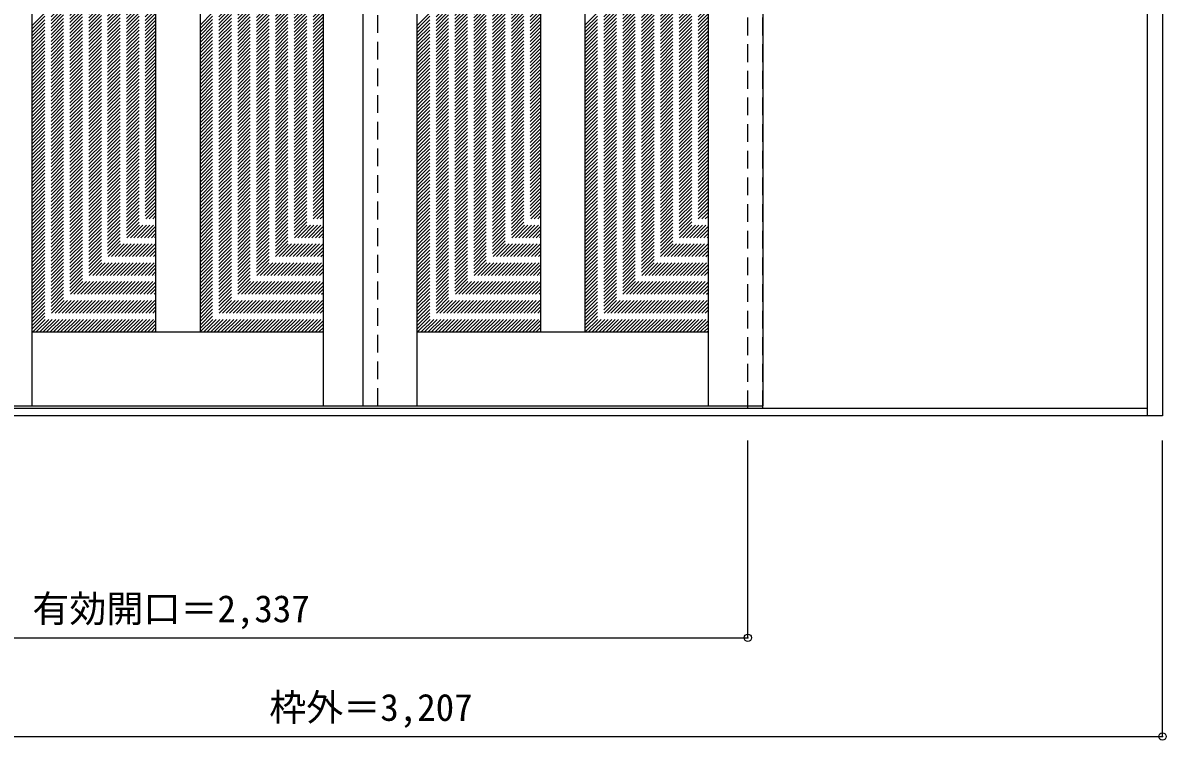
# Model space of a CAD drawing. Units: millimetres, scale not verified. Extents: x -1733 to 2026, y -1756 to 1156.
# Drawn here: x -290 to 2026, y -1756 to -302 of the extents above; entities that cross this region are included whole.
import ezdxf
from ezdxf.enums import TextEntityAlignment as Align

# ---------------------------------------------------------------- set-up
doc = ezdxf.new("R2010")
doc.units = ezdxf.units.MM
doc.header["$LTSCALE"] = 30
doc.header["$PDMODE"] = 32
doc.header["$PDSIZE"] = 15
doc.linetypes.add('DASHED1', pattern=[1.8, 1.2, -0.6])
doc.layers.add('0-0', color=4, linetype='DASHED1')
doc.layers.add('0-1_寸法', color=7, linetype='Continuous')
doc.styles.add('ＭＳ ゴシック', font='')
doc.styles.get('ＭＳ ゴシック').set_extended_font_data('MS Gothic')

msp = doc.modelspace()

# ---------------------------------------------------------------- linework, layer by layer
at = {"layer": '0-0', "color": 3, "linetype": 'Continuous'}
for p, q in [((1988.8, -1098.55), (1988.8, 1148.45)), ((2018.8, 1148.45), (2018.8, -1098.55)), ((-271.2, -1078.55), (-271.2, 1104.45)), ((318.8, -1078.55), (318.8, 1104.45)), ((398.8, 1104.45), (398.8, -1078.55)), ((508.8, -1078.55), (508.8, 1104.45)), ((1098.8, -1078.55), (1098.8, 1104.45)), ((1208.8, 1104.45), (1208.8, -1078.55)), ((-21.2, 969.45), (-21.2, -928.55)), ((68.8, 969.45), (68.8, -928.55)), ((758.8, 969.45), (758.8, -928.55)), ((848.8, 969.45), (848.8, -928.55)), ((-271.2, -928.55), (318.8, -928.55)), ((508.8, -928.55), (1098.8, -928.55)), ((-1158.2, -1078.55), (1208.8, -1078.55)), ((1988.8, -1083.55), (-1158.2, -1083.55)), ((2018.8, -1098.55), (-1188.2, -1098.55))]:
    msp.add_line(p, q, dxfattribs=at)
at = {"layer": '0-0'}
for p, q in [((1178.8, -1083.55), (1178.8, 1112.45)), ((1208.8, -1083.55), (1208.8, 1112.45)), ((428.8, -1078.55), (428.8, 1104.45)), ((-271.2, -307.22), (-21.2, -57.22)), ((-271.2, -314.3), (-21.2, -64.3)), ((68.8, -306.64), (318.8, -56.64)), ((68.8, -313.71), (318.8, -63.71)), ((508.8, -307.22), (758.8, -57.22)), ((508.8, -314.3), (758.8, -64.3)), ((848.8, -306.64), (1098.8, -56.64)), ((848.8, -313.71), (1098.8, -63.71)), ((-271.2, -321.37), (-21.2, -71.37)), ((-271.2, -328.44), (-21.2, -78.44)), ((-271.2, -335.51), (-21.2, -85.51)), ((-271.2, -342.58), (-21.2, -92.58)), ((68.8, -320.78), (318.8, -70.78)), ((68.8, -327.85), (318.8, -77.85)), ((68.8, -334.92), (318.8, -84.92)), ((68.8, -341.99), (318.8, -91.99)), ((508.8, -321.37), (758.8, -71.37)), ((508.8, -328.44), (758.8, -78.44)), ((508.8, -335.51), (758.8, -85.51)), ((508.8, -342.58), (758.8, -92.58)), ((848.8, -320.78), (1098.8, -70.78)), ((848.8, -327.85), (1098.8, -77.85)), ((848.8, -334.92), (1098.8, -84.92)), ((848.8, -341.99), (1098.8, -91.99)), ((-271.2, -349.65), (-21.2, -99.65)), ((-271.2, -356.72), (-21.2, -106.72)), ((-271.2, -363.79), (-21.2, -113.79)), ((68.8, -349.06), (318.8, -99.06)), ((68.8, -356.13), (318.8, -106.13)), ((68.8, -363.2), (318.8, -113.2)), ((508.8, -349.65), (758.8, -99.65)), ((508.8, -356.72), (758.8, -106.72)), ((508.8, -363.79), (758.8, -113.79)), ((848.8, -349.06), (1098.8, -99.06)), ((848.8, -356.13), (1098.8, -106.13)), ((848.8, -363.2), (1098.8, -113.2)), ((-271.2, -370.86), (-21.2, -120.86)), ((-271.2, -377.94), (-21.2, -127.94)), ((-271.2, -385.01), (-21.2, -135.01)), ((68.8, -370.28), (318.8, -120.28)), ((68.8, -377.35), (318.8, -127.35)), ((68.8, -384.42), (318.8, -134.42)), ((508.8, -370.86), (758.8, -120.86)), ((508.8, -377.94), (758.8, -127.94)), ((508.8, -385.01), (758.8, -135.01)), ((848.8, -370.28), (1098.8, -120.28)), ((848.8, -377.35), (1098.8, -127.35)), ((848.8, -384.42), (1098.8, -134.42)), ((-271.2, -392.08), (-21.2, -142.08)), ((-271.2, -399.15), (-21.2, -149.15)), ((-271.2, -406.22), (-21.2, -156.22)), ((68.8, -391.49), (318.8, -141.49)), ((68.8, -398.56), (318.8, -148.56)), ((68.8, -405.63), (318.8, -155.63)), ((508.8, -392.08), (758.8, -142.08)), ((508.8, -399.15), (758.8, -149.15)), ((508.8, -406.22), (758.8, -156.22)), ((848.8, -391.49), (1098.8, -141.49)), ((848.8, -398.56), (1098.8, -148.56)), ((848.8, -405.63), (1098.8, -155.63)), ((-271.2, -413.29), (-21.2, -163.29)), ((-271.2, -420.36), (-21.2, -170.36)), ((-271.2, -427.43), (-21.2, -177.43)), ((-271.2, -434.5), (-21.2, -184.5)), ((68.8, -412.7), (318.8, -162.7)), ((68.8, -419.77), (318.8, -169.77)), ((68.8, -426.84), (318.8, -176.84)), ((68.8, -433.91), (318.8, -183.91)), ((508.8, -413.29), (758.8, -163.29)), ((508.8, -420.36), (758.8, -170.36)), ((508.8, -427.43), (758.8, -177.43)), ((508.8, -434.5), (758.8, -184.5)), ((848.8, -412.7), (1098.8, -162.7)), ((848.8, -419.77), (1098.8, -169.77)), ((848.8, -426.84), (1098.8, -176.84)), ((848.8, -433.91), (1098.8, -183.91)), ((-271.2, -441.57), (-21.2, -191.57)), ((-271.2, -448.65), (-21.2, -198.65)), ((-271.2, -455.72), (-21.2, -205.72)), ((68.8, -440.99), (318.8, -190.99)), ((68.8, -448.06), (318.8, -198.06)), ((68.8, -455.13), (318.8, -205.13)), ((508.8, -441.57), (758.8, -191.57)), ((508.8, -448.65), (758.8, -198.65)), ((508.8, -455.72), (758.8, -205.72)), ((848.8, -440.99), (1098.8, -190.99)), ((848.8, -448.06), (1098.8, -198.06)), ((848.8, -455.13), (1098.8, -205.13)), ((-271.2, -462.79), (-21.2, -212.79)), ((-271.2, -469.86), (-21.2, -219.86)), ((-271.2, -476.93), (-21.2, -226.93)), ((68.8, -462.2), (318.8, -212.2)), ((68.8, -469.27), (318.8, -219.27)), ((68.8, -476.34), (318.8, -226.34)), ((508.8, -462.79), (758.8, -212.79)), ((508.8, -469.86), (758.8, -219.86)), ((508.8, -476.93), (758.8, -226.93)), ((848.8, -462.2), (1098.8, -212.2)), ((848.8, -469.27), (1098.8, -219.27)), ((848.8, -476.34), (1098.8, -226.34)), ((-271.2, -484), (-21.2, -234)), ((-271.2, -491.07), (-21.2, -241.07)), ((-271.2, -498.14), (-21.2, -248.14)), ((68.8, -483.41), (318.8, -233.41)), ((68.8, -490.48), (318.8, -240.48)), ((68.8, -497.55), (318.8, -247.55)), ((68.8, -504.63), (318.8, -254.63)), ((508.8, -484), (758.8, -234)), ((508.8, -491.07), (758.8, -241.07)), ((508.8, -498.14), (758.8, -248.14)), ((848.8, -483.41), (1098.8, -233.41)), ((848.8, -490.48), (1098.8, -240.48)), ((848.8, -497.55), (1098.8, -247.55)), ((848.8, -504.63), (1098.8, -254.63)), ((-271.2, -505.21), (-21.2, -255.21)), ((-271.2, -512.29), (-21.2, -262.29)), ((-271.2, -519.36), (-21.2, -269.36)), ((-271.2, -526.43), (-21.2, -276.43)), ((68.8, -511.7), (318.8, -261.7)), ((68.8, -518.77), (318.8, -268.77)), ((68.8, -525.84), (318.8, -275.84)), ((508.8, -505.21), (758.8, -255.21)), ((508.8, -512.29), (758.8, -262.29)), ((508.8, -519.36), (758.8, -269.36)), ((508.8, -526.43), (758.8, -276.43)), ((848.8, -511.7), (1098.8, -261.7)), ((848.8, -518.77), (1098.8, -268.77)), ((848.8, -525.84), (1098.8, -275.84)), ((-271.2, -533.5), (-21.2, -283.5)), ((-271.2, -540.57), (-21.2, -290.57)), ((-271.2, -547.64), (-21.2, -297.64)), ((68.8, -532.91), (318.8, -282.91)), ((68.8, -539.98), (318.8, -289.98)), ((68.8, -547.05), (318.8, -297.05)), ((508.8, -533.5), (758.8, -283.5)), ((508.8, -540.57), (758.8, -290.57)), ((508.8, -547.64), (758.8, -297.64)), ((848.8, -532.91), (1098.8, -282.91)), ((848.8, -539.98), (1098.8, -289.98)), ((848.8, -547.05), (1098.8, -297.05)), ((-271.2, -554.71), (-21.2, -304.71)), ((-271.2, -561.78), (-21.2, -311.78)), ((-271.2, -568.85), (-21.2, -318.85)), ((68.8, -554.12), (318.8, -304.12)), ((68.8, -561.19), (318.8, -311.19)), ((68.8, -568.27), (318.8, -318.27)), ((508.8, -554.71), (758.8, -304.71)), ((508.8, -561.78), (758.8, -311.78)), ((508.8, -568.85), (758.8, -318.85)), ((848.8, -554.12), (1098.8, -304.12)), ((848.8, -561.19), (1098.8, -311.19)), ((848.8, -568.27), (1098.8, -318.27)), ((-271.2, -575.93), (-21.2, -325.93)), ((-271.2, -583), (-21.2, -333)), ((-271.2, -590.07), (-21.2, -340.07)), ((-271.2, -597.14), (-21.2, -347.14)), ((68.8, -575.34), (318.8, -325.34)), ((68.8, -582.41), (318.8, -332.41)), ((68.8, -589.48), (318.8, -339.48)), ((68.8, -596.55), (318.8, -346.55)), ((508.8, -575.93), (758.8, -325.93)), ((508.8, -583), (758.8, -333)), ((508.8, -590.07), (758.8, -340.07)), ((508.8, -597.14), (758.8, -347.14)), ((848.8, -575.34), (1098.8, -325.34)), ((848.8, -582.41), (1098.8, -332.41)), ((848.8, -589.48), (1098.8, -339.48)), ((848.8, -596.55), (1098.8, -346.55)), ((-271.2, -604.21), (-21.2, -354.21)), ((-271.2, -611.28), (-21.2, -361.28)), ((-271.2, -618.35), (-21.2, -368.35)), ((68.8, -603.62), (318.8, -353.62)), ((68.8, -610.69), (318.8, -360.69)), ((68.8, -617.76), (318.8, -367.76)), ((508.8, -604.21), (758.8, -354.21)), ((508.8, -611.28), (758.8, -361.28)), ((508.8, -618.35), (758.8, -368.35)), ((848.8, -603.62), (1098.8, -353.62)), ((848.8, -610.69), (1098.8, -360.69)), ((848.8, -617.76), (1098.8, -367.76)), ((-271.2, -625.42), (-21.2, -375.42)), ((-271.2, -632.49), (-21.2, -382.49)), ((-271.2, -639.56), (-21.2, -389.56)), ((68.8, -624.83), (318.8, -374.83)), ((68.8, -631.9), (318.8, -381.9)), ((68.8, -638.98), (318.8, -388.98)), ((508.8, -625.42), (758.8, -375.42)), ((508.8, -632.49), (758.8, -382.49)), ((508.8, -639.56), (758.8, -389.56)), ((848.8, -624.83), (1098.8, -374.83)), ((848.8, -631.9), (1098.8, -381.9)), ((848.8, -638.98), (1098.8, -388.98)), ((-271.2, -646.64), (-21.2, -396.64)), ((-271.2, -653.71), (-21.2, -403.71)), ((-271.2, -660.78), (-21.2, -410.78)), ((68.8, -646.05), (318.8, -396.05)), ((68.8, -653.12), (318.8, -403.12)), ((68.8, -660.19), (318.8, -410.19)), ((508.8, -646.64), (758.8, -396.64)), ((508.8, -653.71), (758.8, -403.71)), ((508.8, -660.78), (758.8, -410.78)), ((848.8, -646.05), (1098.8, -396.05)), ((848.8, -653.12), (1098.8, -403.12)), ((848.8, -660.19), (1098.8, -410.19)), ((-271.2, -667.85), (-21.2, -417.85)), ((-271.2, -674.92), (-21.2, -424.92)), ((-271.2, -681.99), (-21.2, -431.99)), ((-271.2, -689.06), (-21.2, -439.06)), ((68.8, -667.26), (318.8, -417.26)), ((68.8, -674.33), (318.8, -424.33)), ((68.8, -681.4), (318.8, -431.4)), ((68.8, -688.47), (318.8, -438.47)), ((508.8, -667.85), (758.8, -417.85)), ((508.8, -674.92), (758.8, -424.92)), ((508.8, -681.99), (758.8, -431.99)), ((508.8, -689.06), (758.8, -439.06)), ((848.8, -667.26), (1098.8, -417.26)), ((848.8, -674.33), (1098.8, -424.33)), ((848.8, -681.4), (1098.8, -431.4)), ((848.8, -688.47), (1098.8, -438.47)), ((-271.2, -696.13), (-21.2, -446.13)), ((-271.2, -703.2), (-21.2, -453.2)), ((-271.2, -710.28), (-21.2, -460.28)), ((68.8, -695.54), (318.8, -445.54)), ((68.8, -702.62), (318.8, -452.62)), ((68.8, -709.69), (318.8, -459.69)), ((508.8, -696.13), (758.8, -446.13)), ((508.8, -703.2), (758.8, -453.2)), ((508.8, -710.28), (758.8, -460.28)), ((848.8, -695.54), (1098.8, -445.54)), ((848.8, -702.62), (1098.8, -452.62)), ((848.8, -709.69), (1098.8, -459.69)), ((-271.2, -717.35), (-21.2, -467.35)), ((-271.2, -724.42), (-21.2, -474.42)), ((-271.2, -731.49), (-21.2, -481.49)), ((68.8, -716.76), (318.8, -466.76)), ((68.8, -723.83), (318.8, -473.83)), ((68.8, -730.9), (318.8, -480.9)), ((508.8, -717.35), (758.8, -467.35)), ((508.8, -724.42), (758.8, -474.42)), ((508.8, -731.49), (758.8, -481.49)), ((848.8, -716.76), (1098.8, -466.76)), ((848.8, -723.83), (1098.8, -473.83)), ((848.8, -730.9), (1098.8, -480.9)), ((-271.2, -738.56), (-21.2, -488.56)), ((-271.2, -745.63), (-21.2, -495.63)), ((-271.2, -752.7), (-21.2, -502.7)), ((68.8, -737.97), (318.8, -487.97)), ((68.8, -745.04), (318.8, -495.04)), ((68.8, -752.11), (318.8, -502.11)), ((68.8, -759.18), (318.8, -509.18)), ((508.8, -738.56), (758.8, -488.56)), ((508.8, -745.63), (758.8, -495.63)), ((508.8, -752.7), (758.8, -502.7)), ((848.8, -737.97), (1098.8, -487.97)), ((848.8, -745.04), (1098.8, -495.04)), ((848.8, -752.11), (1098.8, -502.11)), ((848.8, -759.18), (1098.8, -509.18)), ((-271.2, -759.77), (-21.2, -509.77)), ((-271.2, -766.84), (-21.2, -516.84)), ((-271.2, -773.91), (-21.2, -523.91)), ((-271.2, -780.99), (-21.2, -530.99)), ((68.8, -766.26), (318.8, -516.26)), ((68.8, -773.33), (318.8, -523.33)), ((68.8, -780.4), (318.8, -530.4)), ((508.8, -759.77), (758.8, -509.77)), ((508.8, -766.84), (758.8, -516.84)), ((508.8, -773.91), (758.8, -523.91)), ((508.8, -780.99), (758.8, -530.99)), ((848.8, -766.26), (1098.8, -516.26)), ((848.8, -773.33), (1098.8, -523.33)), ((848.8, -780.4), (1098.8, -530.4)), ((-271.2, -788.06), (-21.2, -538.06)), ((-271.2, -795.13), (-21.2, -545.13)), ((-271.2, -802.2), (-21.2, -552.2)), ((68.8, -787.47), (318.8, -537.47)), ((68.8, -794.54), (318.8, -544.54)), ((68.8, -801.61), (318.8, -551.61)), ((508.8, -788.06), (758.8, -538.06)), ((508.8, -795.13), (758.8, -545.13)), ((508.8, -802.2), (758.8, -552.2)), ((848.8, -787.47), (1098.8, -537.47)), ((848.8, -794.54), (1098.8, -544.54)), ((848.8, -801.61), (1098.8, -551.61)), ((-271.2, -809.27), (-21.2, -559.27)), ((-271.2, -816.34), (-21.2, -566.34)), ((-271.2, -823.41), (-21.2, -573.41)), ((68.8, -808.68), (318.8, -558.68)), ((68.8, -815.75), (318.8, -565.75)), ((68.8, -822.82), (318.8, -572.82)), ((508.8, -809.27), (758.8, -559.27)), ((508.8, -816.34), (758.8, -566.34)), ((508.8, -823.41), (758.8, -573.41)), ((848.8, -808.68), (1098.8, -558.68)), ((848.8, -815.75), (1098.8, -565.75)), ((848.8, -822.82), (1098.8, -572.82)), ((-271.2, -830.48), (-21.2, -580.48)), ((-271.2, -837.55), (-21.2, -587.55)), ((-271.2, -844.63), (-21.2, -594.63)), ((-271.2, -851.7), (-21.2, -601.7)), ((68.8, -829.89), (318.8, -579.89)), ((68.8, -836.97), (318.8, -586.97)), ((68.8, -844.04), (318.8, -594.04)), ((68.8, -851.11), (318.8, -601.11)), ((508.8, -830.48), (758.8, -580.48)), ((508.8, -837.55), (758.8, -587.55)), ((508.8, -844.63), (758.8, -594.63)), ((508.8, -851.7), (758.8, -601.7)), ((848.8, -829.89), (1098.8, -579.89)), ((848.8, -836.97), (1098.8, -586.97)), ((848.8, -844.04), (1098.8, -594.04)), ((848.8, -851.11), (1098.8, -601.11)), ((-271.2, -858.77), (-21.2, -608.77)), ((-271.2, -865.84), (-21.2, -615.84)), ((-271.2, -872.91), (-21.2, -622.91)), ((68.8, -858.18), (318.8, -608.18)), ((68.8, -865.25), (318.8, -615.25)), ((68.8, -872.32), (318.8, -622.32)), ((508.8, -858.77), (758.8, -608.77)), ((508.8, -865.84), (758.8, -615.84)), ((508.8, -872.91), (758.8, -622.91)), ((848.8, -858.18), (1098.8, -608.18)), ((848.8, -865.25), (1098.8, -615.25)), ((848.8, -872.32), (1098.8, -622.32)), ((-271.2, -879.98), (-21.2, -629.98)), ((-271.2, -887.05), (-21.2, -637.05)), ((-271.2, -894.12), (-21.2, -644.12)), ((68.8, -879.39), (318.8, -629.39)), ((68.8, -886.46), (318.8, -636.46)), ((68.8, -893.53), (318.8, -643.53)), ((508.8, -879.98), (758.8, -629.98)), ((508.8, -887.05), (758.8, -637.05)), ((508.8, -894.12), (758.8, -644.12)), ((848.8, -879.39), (1098.8, -629.39)), ((848.8, -886.46), (1098.8, -636.46)), ((848.8, -893.53), (1098.8, -643.53)), ((-271.2, -901.19), (-21.2, -651.19)), ((-271.2, -908.27), (-21.2, -658.27)), ((-271.2, -915.34), (-21.2, -665.34)), ((68.8, -900.61), (318.8, -650.61)), ((68.8, -907.68), (318.8, -657.68)), ((68.8, -914.75), (318.8, -664.75)), ((508.8, -901.19), (758.8, -651.19)), ((508.8, -908.27), (758.8, -658.27)), ((508.8, -915.34), (758.8, -665.34)), ((848.8, -900.61), (1098.8, -650.61)), ((848.8, -907.68), (1098.8, -657.68)), ((848.8, -914.75), (1098.8, -664.75)), ((-271.2, -922.41), (-21.2, -672.41)), ((-270.27, -928.55), (-21.2, -679.48)), ((-263.2, -928.55), (-21.2, -686.55)), ((-256.13, -928.55), (-21.2, -693.62)), ((68.8, -921.82), (318.8, -671.82)), ((69.14, -928.55), (318.8, -678.89)), ((76.21, -928.55), (318.8, -685.96)), ((83.28, -928.55), (318.8, -693.03)), ((508.8, -922.41), (758.8, -672.41)), ((509.73, -928.55), (758.8, -679.48)), ((516.8, -928.55), (758.8, -686.55)), ((523.87, -928.55), (758.8, -693.62)), ((848.8, -921.82), (1098.8, -671.82)), ((849.14, -928.55), (1098.8, -678.89)), ((856.21, -928.55), (1098.8, -685.96)), ((863.28, -928.55), (1098.8, -693.03)), ((-249.06, -928.55), (-21.2, -700.69)), ((-241.99, -928.55), (-21.2, -707.76)), ((-234.92, -928.55), (-21.2, -714.83)), ((90.35, -928.55), (318.8, -700.1)), ((97.42, -928.55), (318.8, -707.17)), ((104.49, -928.55), (318.8, -714.24)), ((530.94, -928.55), (758.8, -700.69)), ((538.01, -928.55), (758.8, -707.76)), ((545.08, -928.55), (758.8, -714.83)), ((870.35, -928.55), (1098.8, -700.1)), ((877.42, -928.55), (1098.8, -707.17)), ((884.49, -928.55), (1098.8, -714.24)), ((-227.85, -928.55), (-21.2, -721.9)), ((-220.78, -928.55), (-21.2, -728.98)), ((-213.71, -928.55), (-21.2, -736.05)), ((111.56, -928.55), (318.8, -721.32)), ((118.63, -928.55), (318.8, -728.39)), ((125.71, -928.55), (318.8, -735.46)), ((552.15, -928.55), (758.8, -721.9)), ((559.22, -928.55), (758.8, -728.98)), ((566.29, -928.55), (758.8, -736.05)), ((891.56, -928.55), (1098.8, -721.32)), ((898.63, -928.55), (1098.8, -728.39)), ((905.71, -928.55), (1098.8, -735.46)), ((-206.63, -928.55), (-21.2, -743.12)), ((-199.56, -928.55), (-21.2, -750.19)), ((-192.49, -928.55), (-21.2, -757.26)), ((-185.42, -928.55), (-21.2, -764.33)), ((132.78, -928.55), (318.8, -742.53)), ((139.85, -928.55), (318.8, -749.6)), ((146.92, -928.55), (318.8, -756.67)), ((153.99, -928.55), (318.8, -763.74)), ((573.37, -928.55), (758.8, -743.12)), ((580.44, -928.55), (758.8, -750.19)), ((587.51, -928.55), (758.8, -757.26)), ((594.58, -928.55), (758.8, -764.33)), ((912.78, -928.55), (1098.8, -742.53)), ((919.85, -928.55), (1098.8, -749.6)), ((926.92, -928.55), (1098.8, -756.67)), ((933.99, -928.55), (1098.8, -763.74)), ((-178.35, -928.55), (-21.2, -771.4)), ((-171.28, -928.55), (-21.2, -778.47)), ((-164.21, -928.55), (-21.2, -785.54)), ((161.06, -928.55), (318.8, -770.81)), ((168.13, -928.55), (318.8, -777.88)), ((175.2, -928.55), (318.8, -784.96)), ((601.65, -928.55), (758.8, -771.4)), ((608.72, -928.55), (758.8, -778.47)), ((615.79, -928.55), (758.8, -785.54)), ((941.06, -928.55), (1098.8, -770.81)), ((948.13, -928.55), (1098.8, -777.88)), ((955.2, -928.55), (1098.8, -784.96)), ((-157.14, -928.55), (-21.2, -792.62)), ((-150.07, -928.55), (-21.2, -799.69)), ((-142.99, -928.55), (-21.2, -806.76)), ((182.27, -928.55), (318.8, -792.03)), ((189.35, -928.55), (318.8, -799.1)), ((196.42, -928.55), (318.8, -806.17)), ((622.86, -928.55), (758.8, -792.62)), ((629.93, -928.55), (758.8, -799.69)), ((637.01, -928.55), (758.8, -806.76)), ((962.27, -928.55), (1098.8, -792.03)), ((969.35, -928.55), (1098.8, -799.1)), ((976.42, -928.55), (1098.8, -806.17)), ((-135.92, -928.55), (-21.2, -813.83)), ((-128.85, -928.55), (-21.2, -820.9)), ((-121.78, -928.55), (-21.2, -827.97)), ((203.49, -928.55), (318.8, -813.24)), ((210.56, -928.55), (318.8, -820.31)), ((217.63, -928.55), (318.8, -827.38)), ((644.08, -928.55), (758.8, -813.83)), ((651.15, -928.55), (758.8, -820.9)), ((658.22, -928.55), (758.8, -827.97)), ((983.49, -928.55), (1098.8, -813.24)), ((990.56, -928.55), (1098.8, -820.31)), ((997.63, -928.55), (1098.8, -827.38)), ((-114.71, -928.55), (-21.2, -835.04)), ((-107.64, -928.55), (-21.2, -842.11)), ((-100.57, -928.55), (-21.2, -849.18)), ((-93.5, -928.55), (-21.2, -856.26)), ((224.7, -928.55), (318.8, -834.45)), ((231.77, -928.55), (318.8, -841.52)), ((238.84, -928.55), (318.8, -848.6)), ((245.91, -928.55), (318.8, -855.67)), ((665.29, -928.55), (758.8, -835.04)), ((672.36, -928.55), (758.8, -842.11)), ((679.43, -928.55), (758.8, -849.18)), ((686.5, -928.55), (758.8, -856.26)), ((1004.7, -928.55), (1098.8, -834.45)), ((1011.77, -928.55), (1098.8, -841.52)), ((1018.84, -928.55), (1098.8, -848.6)), ((1025.91, -928.55), (1098.8, -855.67)), ((-86.43, -928.55), (-21.2, -863.33)), ((-79.36, -928.55), (-21.2, -870.4)), ((-72.28, -928.55), (-21.2, -877.47)), ((252.99, -928.55), (318.8, -862.74)), ((260.06, -928.55), (318.8, -869.81)), ((267.13, -928.55), (318.8, -876.88)), ((693.57, -928.55), (758.8, -863.33)), ((700.64, -928.55), (758.8, -870.4)), ((707.72, -928.55), (758.8, -877.47)), ((1032.99, -928.55), (1098.8, -862.74)), ((1040.06, -928.55), (1098.8, -869.81)), ((1047.13, -928.55), (1098.8, -876.88)), ((-65.21, -928.55), (-21.2, -884.54)), ((-58.14, -928.55), (-21.2, -891.61)), ((-51.07, -928.55), (-21.2, -898.68)), ((274.2, -928.55), (318.8, -883.95)), ((281.27, -928.55), (318.8, -891.02)), ((288.34, -928.55), (318.8, -898.09)), ((714.79, -928.55), (758.8, -884.54)), ((721.86, -928.55), (758.8, -891.61)), ((728.93, -928.55), (758.8, -898.68)), ((1054.2, -928.55), (1098.8, -883.95)), ((1061.27, -928.55), (1098.8, -891.02)), ((1068.34, -928.55), (1098.8, -898.09)), ((-44, -928.55), (-21.2, -905.75)), ((-36.93, -928.55), (-21.2, -912.82)), ((-29.86, -928.55), (-21.2, -919.89)), ((295.41, -928.55), (318.8, -905.16)), ((302.48, -928.55), (318.8, -912.23)), ((309.55, -928.55), (318.8, -919.31)), ((316.62, -928.55), (318.8, -926.38)), ((736, -928.55), (758.8, -905.75)), ((743.07, -928.55), (758.8, -912.82)), ((750.14, -928.55), (758.8, -919.89)), ((1075.41, -928.55), (1098.8, -905.16)), ((1082.48, -928.55), (1098.8, -912.23)), ((1089.55, -928.55), (1098.8, -919.31)), ((1096.62, -928.55), (1098.8, -926.38)), ((-22.79, -928.55), (-21.2, -926.97)), ((757.21, -928.55), (758.8, -926.97))]:
    msp.add_line(p, q, dxfattribs=at)
at = {"layer": '0-1_寸法', "color": 4}
for points in [[(-1188.2, -1748.55), (2018.8, -1748.55), (2018.8, -1148.55)], [(-1158.2, -1548.55), (1178.8, -1548.55), (1178.8, -1148.55)]]:
    msp.add_lwpolyline(points, dxfattribs=at)
at = {"layer": '0-1_寸法'}
for p in [(1178.8, -1548.55), (2018.8, -1748.55)]:
    msp.add_point(p, dxfattribs=at)

# ---------------------------------------------------------------- texts
at = {"layer": '0-1_寸法', "style": 'ＭＳ ゴシック'}
for s, p in [('有効開口＝2,337', (-270.95, -1533.55)), ('枠外＝3,207', (209.05, -1733.55))]:
    msp.add_text(s, height=54.99, dxfattribs=at).set_placement(p, align=Align.BOTTOM_LEFT)

doc.saveas('drawing.dxf')
